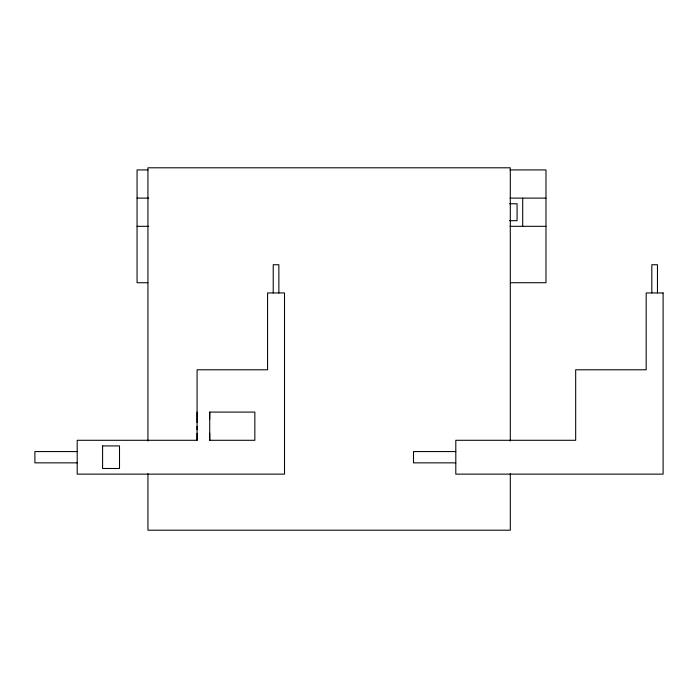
<?xml version="1.0" encoding="UTF-8"?>
<svg xmlns="http://www.w3.org/2000/svg" width="698" height="698" viewBox="0 0 698 698"><rect width="100%" height="100%" fill="white"/><g stroke="black" fill="none" stroke-linecap="round" stroke-linejoin="round"><path stroke-width="1.05" d="M197.08 440.29L197.08 369.783L267.578 369.783L267.578 292.951L284.505 292.951L284.505 474.134L77.199 474.134L77.199 440.29L197.08 440.29L197.08 433.24M209.522 440.29L254.84 440.29L254.84 412.09L209.714 412.09L209.714 440.29L209.714 433.24M273.223 292.951L273.223 264.743L278.86 264.743L278.86 292.951M147.967 169.919L137.061 169.919L137.061 282.725L147.845 282.725M510.002 169.919L545.984 169.919L545.984 282.725L510.404 282.725M137.061 198.119L148.7 198.119M510.02 198.119L545.984 198.119M509.549 203.764L517.07 203.764L517.07 220.681L509.549 220.681M137.061 226.318L148.7 226.318M510.02 226.318L545.984 226.318M77.199 451.571L34.9 451.571L34.9 462.853L77.199 462.853M455.803 451.571L413.495 451.571L413.495 462.853L455.803 462.853M657.464 292.951L657.464 264.743L651.819 264.743L651.819 292.951M522.706 198.119L522.706 226.318M510.299 440.962L510.299 167.799L147.932 167.799L147.932 440.962M510.299 473.61L510.299 530.201L147.932 530.201L147.932 473.61M209.714 412.09L209.714 419.14M197.08 412.09L197.08 422.534M197.08 426.19L197.08 429.837M102.589 445.926L102.589 468.489L119.506 468.489L119.506 445.926L102.589 445.926M663.1 292.951L646.182 292.951L646.182 369.783L575.675 369.783L575.675 440.29L455.803 440.29L455.803 474.134L663.1 474.134L663.1 292.951"/></g></svg>
